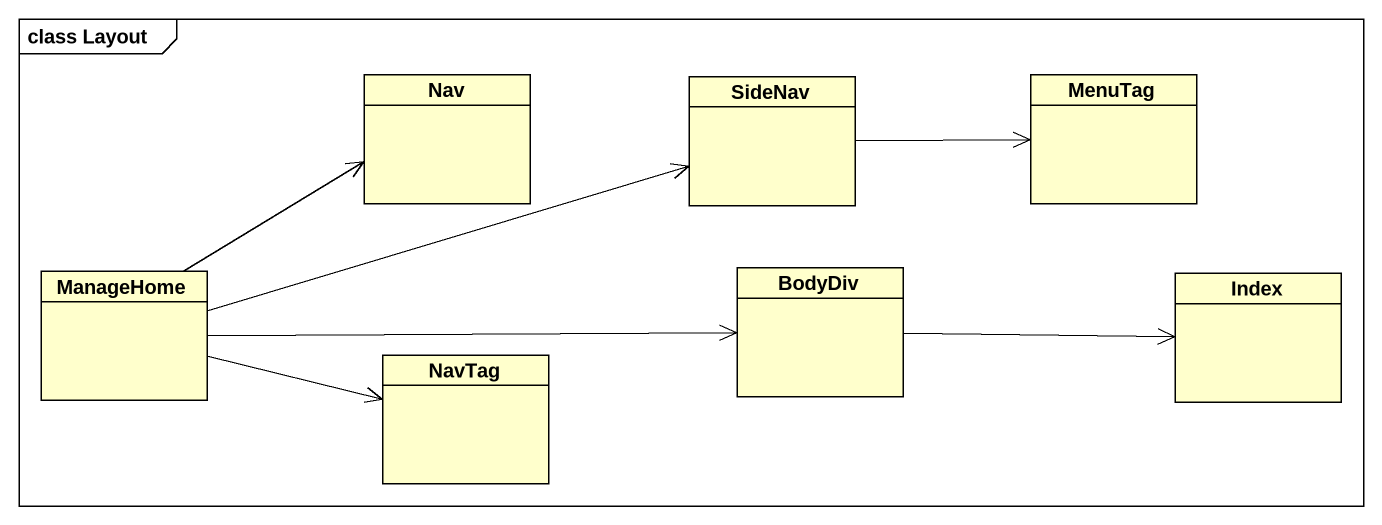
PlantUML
@startuml
mainframe class Layout
hide circle
hide empty members
class Nav
class SideNav
class MenuTag
class ManageHome
class BodyDiv
class Index
class NavTag
SideNav -right-> MenuTag
ManageHome -up-> Nav
ManageHome -right-> SideNav
ManageHome -right-> BodyDiv
ManageHome -right-> NavTag
BodyDiv -right-> Index
@enduml
